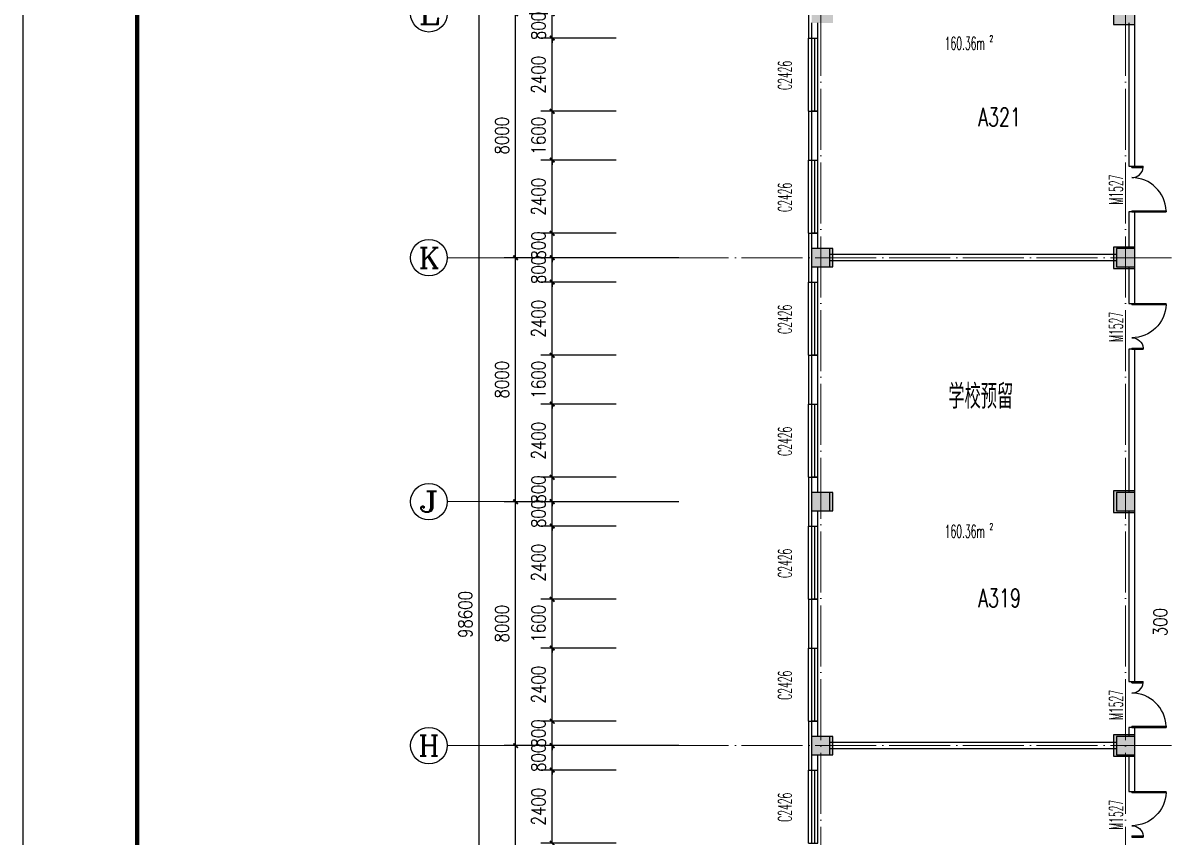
# Model space of a CAD drawing. Extents: x 1417642 to 3570900, y 124798 to 1191112.
# Drawn here: x 1417642 to 1455139, y 434795 to 461495 of the extents above; entities that cross this region are included whole.
import ezdxf
from ezdxf.enums import TextEntityAlignment as Align

# ---------------------------------------------------------------- set-up
doc = ezdxf.new("R2010")
doc.units = 0
doc.header["$LTSCALE"] = 1000
doc.header["$MEASUREMENT"] = 0
doc.linetypes.add('DOTE', pattern=[2.42, 2, -0.2, 0.02, -0.2])
doc.layers.get('0').update_dxf_attribs({"linetype": 'CONTINUOUS'})
doc.layers.get('Defpoints').update_dxf_attribs({"linetype": 'CONTINUOUS'})
for name, color, linetype in [('AXIS', 3, 'CONTINUOUS'), ('AXIS_TEXT', 7, 'CONTINUOUS'), ('colu', 2, 'CONTINUOUS'), ('COLUMN', 9, 'CONTINUOUS'), ('DOTE', 1, 'DOTE'), ('PUB_DIM', 3, 'CONTINUOUS'), ('PUB_HATCH', 8, 'CONTINUOUS'), ('PUB_TEXT', 40, 'CONTINUOUS'), ('PUB_TITLE', 4, 'CONTINUOUS'), ('SPACE', 7, 'CONTINUOUS'), ('SURFACE', 6, 'CONTINUOUS'), ('tiaozheng', 20, 'CONTINUOUS'), ('WALL', 4, 'CONTINUOUS'), ('WINDOW', 2, 'CONTINUOUS'), ('WINDOW_TEXT', 7, 'CONTINUOUS'), ('填充', 252, 'CONTINUOUS'), ('柱填充', 8, 'CONTINUOUS')]:
    doc.layers.add(name, color=color, linetype=linetype)
doc.styles.add('_TCH_AXIS', font='COMPLEX', dxfattribs={"bigfont": 'GBCBIG'})
doc.styles.add('_TCH_SPACE', font='ROMANS', dxfattribs={"width": 0.7, "height": 5, "bigfont": 'Z'})
doc.styles.add('_TCH_WINDOW', font='ROMANS.shx', dxfattribs={"width": 0.7, "height": 400, "bigfont": 'Z.shx'})
doc.styles.add('DIM_FONT', font='SIMPLEX.shx', dxfattribs={"width": 0.8})
doc.styles.add('Z', font='ROMANS', dxfattribs={"width": 0.7, "bigfont": 'Z'})
doc.dimstyles.new('DIMN150', dxfattribs={"dimscale": 1.5, "dimtxt": 300, "dimasz": 100, "dimexe": 250, "dimexo": 300, "dimgap": 150, "dimtad": 1, "dimdec": 0, "dimzin": 0, "dimdsep": 46, "dimtxsty": 'DIM_FONT', "dimblk": 'ARCHTICK', "dimcen": 0.09, "dimdle": 1.5, "dimclrt": 7, "dimazin": 2, "dimtfac": 1, "dimtdec": 0, "dimtix": 1, "dimtmove": 2, "dimatfit": 3, "dimldrblk": 'ARCHTICK', "dimfxl": 1, "dimtolj": 1, "dimtzin": 0, "dimarcsym": 0})

# ---------------------------------------------------------------- blocks, each defined once
blk = doc.blocks.new('896')
at = {"layer": '柱填充'}
h = blk.add_hatch(color=256, dxfattribs=at)
h.paths.add_polyline_path([(1580873, 568265), (1580873, 568965), (1580273, 568965), (1580273, 568265)])
h.paths.add_polyline_path([(1572873, 568265), (1572873, 568965), (1572273, 568965), (1572273, 568265)])
h.paths.add_polyline_path([(1564873, 568265), (1564873, 568965), (1564273, 568965), (1564273, 568265)])
h.paths.add_polyline_path([(1556873, 568265), (1556873, 568965), (1556273, 568965), (1556273, 568265)])
h.paths.add_polyline_path([(1546873, 568265), (1546873, 568965), (1546273, 568965), (1546273, 568265)])
h.paths.add_polyline_path([(1536873, 568265), (1536873, 568965), (1536273, 568965), (1536273, 568265)])
h.paths.add_polyline_path([(1533273, 568265), (1533273, 568965), (1532673, 568965), (1532673, 568265)])
h.paths.add_polyline_path([(1523273, 568365), (1523273, 568965), (1522673, 568965), (1522673, 568365)])
h.paths.add_polyline_path([(1590123, 558965), (1589423, 558965), (1589423, 558365), (1590123, 558365)])
h.paths.add_polyline_path([(1580923, 558365), (1580923, 559065), (1580223, 559065), (1580223, 558365)])
h.paths.add_polyline_path([(1572923, 558365), (1572923, 559065), (1572223, 559065), (1572223, 558365)])
h.paths.add_polyline_path([(1564923, 558365), (1564923, 559065), (1564223, 559065), (1564223, 558365)])
h.paths.add_polyline_path([(1556923, 558365), (1556923, 559065), (1556223, 559065), (1556223, 558365)])
h.paths.add_polyline_path([(1546923, 558365), (1546923, 559065), (1546223, 559065), (1546223, 558365)])
h.paths.add_polyline_path([(1536873, 558365), (1536873, 558965), (1536273, 558965), (1536273, 558365)])
h.paths.add_polyline_path([(1533273, 558365), (1533273, 558965), (1532673, 558965), (1532673, 558365)])
h.paths.add_polyline_path([(1523372, 558965), (1522672, 558965), (1522672, 558365), (1523372, 558365)])
h.paths.add_polyline_path([(1590123, 554765), (1590123, 555365), (1589523, 555365), (1589523, 554765)])
h.paths.add_polyline_path([(1580873, 554765), (1580873, 555365), (1580273, 555365), (1580273, 554765)])
h.paths.add_polyline_path([(1572873, 554765), (1572873, 555365), (1572273, 555365), (1572273, 554765)])
h.paths.add_polyline_path([(1564873, 554765), (1564873, 555365), (1564273, 555365), (1564273, 554765)])
h.paths.add_polyline_path([(1556873, 554765), (1556873, 555365), (1556273, 555365), (1556273, 554765)])
h.paths.add_polyline_path([(1546873, 554765), (1546873, 555365), (1546273, 555365), (1546273, 554765)])
h.paths.add_polyline_path([(1536873, 554765), (1536873, 555365), (1536273, 555365), (1536273, 554765)])
h.paths.add_polyline_path([(1533273, 554765), (1533273, 555365), (1532673, 555365), (1532673, 554765)])
h.paths.add_polyline_path([(1523372, 555365), (1522672, 555365), (1522672, 554765), (1523372, 554765)])
h.paths.add_polyline_path([(1590123, 546765), (1590123, 547365), (1589523, 547365), (1589523, 546765)])
h.paths.add_polyline_path([(1580873, 546765), (1580873, 547365), (1580273, 547365), (1580273, 546765)])
h.paths.add_polyline_path([(1572873, 546765), (1572873, 547365), (1572273, 547365), (1572273, 546765)])
h.paths.add_polyline_path([(1564873, 546765), (1564873, 547365), (1564273, 547365), (1564273, 546765)])
h.paths.add_polyline_path([(1556873, 546765), (1556873, 547365), (1556273, 547365), (1556273, 546765)])
h.paths.add_polyline_path([(1546873, 546715), (1546873, 547415), (1546173, 547415), (1546173, 546715)])
h.paths.add_polyline_path([(1536973, 546715), (1536973, 547415), (1536273, 547415), (1536273, 546715)])
h.paths.add_polyline_path([(1533273, 546715), (1533273, 547415), (1532573, 547415), (1532573, 546715)])
h.paths.add_polyline_path([(1523372, 547365), (1522672, 547365), (1522672, 546765), (1523372, 546765)])
h.paths.add_polyline_path([(1546873, 539365), (1546173, 539365), (1546173, 538765), (1546873, 538765)])
h.paths.add_polyline_path([(1536973, 538715), (1536973, 539415), (1536273, 539415), (1536273, 538715)])
h.paths.add_polyline_path([(1533273, 538715), (1533273, 539415), (1532573, 539415), (1532573, 538715)])
h.paths.add_polyline_path([(1523372, 539365), (1522672, 539365), (1522672, 538765), (1523372, 538765)])
h.paths.add_polyline_path([(1546873, 531365), (1546173, 531365), (1546173, 530765), (1546873, 530765)])
h.paths.add_polyline_path([(1536973, 530715), (1536973, 531415), (1536273, 531415), (1536273, 530715)])
h.paths.add_polyline_path([(1533273, 530715), (1533273, 531415), (1532573, 531415), (1532573, 530715)])
h.paths.add_polyline_path([(1523372, 531365), (1522672, 531365), (1522672, 530765), (1523372, 530765)])
h.paths.add_polyline_path([(1546873, 523365), (1546173, 523365), (1546173, 522765), (1546873, 522765)])
h.paths.add_polyline_path([(1536973, 522715), (1536973, 523415), (1536273, 523415), (1536273, 522715)])
h.paths.add_polyline_path([(1533273, 522715), (1533273, 523415), (1532573, 523415), (1532573, 522715)])
h.paths.add_polyline_path([(1523372, 523365), (1522672, 523365), (1522672, 522765), (1523372, 522765)])
h.paths.add_polyline_path([(1546873, 515365), (1546173, 515365), (1546173, 514765), (1546873, 514765)])
h.paths.add_polyline_path([(1536973, 514715), (1536973, 515415), (1536273, 515415), (1536273, 514715)])
h.paths.add_polyline_path([(1533273, 514715), (1533273, 515415), (1532573, 515415), (1532573, 514715)])
h.paths.add_polyline_path([(1523372, 515365), (1522672, 515365), (1522672, 514765), (1523372, 514765)])
h.paths.add_polyline_path([(1546873, 507365), (1546173, 507365), (1546173, 506765), (1546873, 506765)])
h.paths.add_polyline_path([(1536973, 506715), (1536973, 507415), (1536273, 507415), (1536273, 506715)])
h.paths.add_polyline_path([(1533273, 506715), (1533273, 507415), (1532573, 507415), (1532573, 506715)])
h.paths.add_polyline_path([(1523372, 507365), (1522672, 507365), (1522672, 506765), (1523372, 506765)])
h.paths.add_polyline_path([(1546873, 499365), (1546173, 499365), (1546173, 498765), (1546873, 498765)])
h.paths.add_polyline_path([(1536973, 498715), (1536973, 499415), (1536273, 499415), (1536273, 498715)])
h.paths.add_polyline_path([(1533273, 498715), (1533273, 499415), (1532573, 499415), (1532573, 498715)])
h.paths.add_polyline_path([(1523372, 499365), (1522672, 499365), (1522672, 498765), (1523372, 498765)])
h.paths.add_polyline_path([(1546873, 490765), (1546873, 491365), (1546273, 491365), (1546273, 490765)])
h.paths.add_polyline_path([(1536873, 490765), (1536873, 491365), (1536273, 491365), (1536273, 490765)])
h.paths.add_polyline_path([(1533273, 490765), (1533273, 491365), (1532673, 491365), (1532673, 490765)])
h.paths.add_polyline_path([(1523273, 490765), (1523273, 491365), (1522673, 491365), (1522673, 490765)])
at = {"layer": 'colu'}
for points in [[(1533273, 538715), (1533273, 539415), (1532573, 539415), (1532573, 538715)], [(1523372, 531365), (1522672, 531365), (1522672, 530765), (1523372, 530765)], [(1533273, 530715), (1533273, 531415), (1532573, 531415), (1532573, 530715)], [(1523372, 523365), (1522672, 523365), (1522672, 522765), (1523372, 522765)], [(1533273, 522715), (1533273, 523415), (1532573, 523415), (1532573, 522715)], [(1523372, 515365), (1522672, 515365), (1522672, 514765), (1523372, 514765)], [(1533273, 514715), (1533273, 515415), (1532573, 515415), (1532573, 514715)]]:
    blk.add_lwpolyline(points, close=True, dxfattribs=at)
blk = doc.blocks.new('_ArchTick')
at = {"color": 0, "linetype": 'ByBlock', "const_width": 0.4}
blk.add_lwpolyline([(-0.5, -0.5), (0.5, 0.5)], dxfattribs=at)
blk = doc.blocks.new('*D1860')
at = {"layer": 'Defpoints', "color": 0}
for p in [(1455884, 441995), (1457110, 441995), (1457110, 441695)]:
    blk.add_point(p, dxfattribs=at)
at = {"layer": 'PUB_DIM', "color": 0, "lineweight": -2}
for p, q in [((1455884, 441995), (1455884, 442145)), ((1456660, 441995), (1455509, 441995)), ((1455884, 441695), (1455884, 441995)), ((1456660, 441695), (1455509, 441695)), ((1455884, 441695), (1455884, 441545))]:
    blk.add_line(p, q, dxfattribs=at)
at = {"layer": 'PUB_DIM', "color": 0, "lineweight": -2, "xscale": 150, "yscale": 150, "zscale": 150}
for p, rotation in [((1455884, 441995), 270), ((1455884, 441695), 90)]:
    blk.add_blockref('_ArchTick', p, dxfattribs=dict(at, rotation=rotation))
at = {"layer": 'PUB_DIM', "color": 7, "insert": (1454947, 441845), "char_height": 450, "attachment_point": 5, "rotation": 90, "style": 'DIM_FONT'}
blk.add_mtext('\\A1;300', dxfattribs=at)
blk = doc.blocks.new('*D2079')
at = {"layer": 'Defpoints', "color": 0}
for p in [(1432604, 491395), (1436111, 491395), (1436111, 392795)]:
    blk.add_point(p, dxfattribs=at)
at = {"layer": 'PUB_DIM', "color": 0, "lineweight": -2}
for p, q in [((1435661, 491395), (1432229, 491395)), ((1432604, 392793), (1432604, 491398)), ((1435661, 392795), (1432229, 392795))]:
    blk.add_line(p, q, dxfattribs=at)
at = {"layer": 'PUB_DIM', "color": 0, "lineweight": -2, "xscale": 150, "yscale": 150, "zscale": 150}
for p, rotation in [((1432604, 491395), 90), ((1432604, 392795), 270)]:
    blk.add_blockref('_ArchTick', p, dxfattribs=dict(at, rotation=rotation))
at = {"layer": 'PUB_DIM', "color": 7, "insert": (1432154, 442095), "char_height": 450, "attachment_point": 5, "rotation": 90, "style": 'DIM_FONT'}
blk.add_mtext('\\A1;98600', dxfattribs=at)
blk = doc.blocks.new('*D2085')
at = {"layer": 'AXIS', "color": 0, "lineweight": -2}
for p, q in [((1439153, 461795), (1433429, 461795)), ((1433804, 453793), (1433804, 461798)), ((1439153, 453795), (1433429, 453795))]:
    blk.add_line(p, q, dxfattribs=at)
at = {"layer": 'Defpoints', "color": 0}
for p in [(1433804, 461795), (1439603, 461795), (1439603, 453795)]:
    blk.add_point(p, dxfattribs=at)
at = {"layer": 'AXIS', "color": 0, "lineweight": -2, "xscale": 150, "yscale": 150, "zscale": 150}
for p, rotation in [((1433804, 461795), 90), ((1433804, 453795), 270)]:
    blk.add_blockref('_ArchTick', p, dxfattribs=dict(at, rotation=rotation))
at = {"layer": 'AXIS', "color": 7, "insert": (1433354, 457795), "char_height": 450, "attachment_point": 5, "rotation": 90, "style": 'DIM_FONT'}
blk.add_mtext('\\A1;8000', dxfattribs=at)
blk = doc.blocks.new('*D2086')
at = {"layer": 'AXIS', "color": 0, "lineweight": -2}
for p, q in [((1439153, 453795), (1433429, 453795)), ((1433804, 445793), (1433804, 453798)), ((1439153, 445795), (1433429, 445795))]:
    blk.add_line(p, q, dxfattribs=at)
at = {"layer": 'Defpoints', "color": 0}
for p in [(1433804, 453795), (1439603, 453795), (1439603, 445795)]:
    blk.add_point(p, dxfattribs=at)
at = {"layer": 'AXIS', "color": 0, "lineweight": -2, "xscale": 150, "yscale": 150, "zscale": 150}
for p, rotation in [((1433804, 453795), 90), ((1433804, 445795), 270)]:
    blk.add_blockref('_ArchTick', p, dxfattribs=dict(at, rotation=rotation))
at = {"layer": 'AXIS', "color": 7, "insert": (1433354, 449795), "char_height": 450, "attachment_point": 5, "rotation": 90, "style": 'DIM_FONT'}
blk.add_mtext('\\A1;8000', dxfattribs=at)
blk = doc.blocks.new('*D2087')
at = {"layer": 'AXIS', "color": 0, "lineweight": -2}
for p, q in [((1439153, 445795), (1433429, 445795)), ((1433804, 437793), (1433804, 445798)), ((1439153, 437795), (1433429, 437795))]:
    blk.add_line(p, q, dxfattribs=at)
at = {"layer": 'Defpoints', "color": 0}
for p in [(1433804, 445795), (1439603, 445795), (1439603, 437795)]:
    blk.add_point(p, dxfattribs=at)
at = {"layer": 'AXIS', "color": 0, "lineweight": -2, "xscale": 150, "yscale": 150, "zscale": 150}
for p, rotation in [((1433804, 445795), 90), ((1433804, 437795), 270)]:
    blk.add_blockref('_ArchTick', p, dxfattribs=dict(at, rotation=rotation))
at = {"layer": 'AXIS', "color": 7, "insert": (1433354, 441795), "char_height": 450, "attachment_point": 5, "rotation": 90, "style": 'DIM_FONT'}
blk.add_mtext('\\A1;8000', dxfattribs=at)
blk = doc.blocks.new('*D2088')
at = {"layer": 'AXIS', "color": 0, "lineweight": -2}
for p, q in [((1439153, 437795), (1433429, 437795)), ((1433804, 429793), (1433804, 437798)), ((1439153, 429795), (1433429, 429795))]:
    blk.add_line(p, q, dxfattribs=at)
at = {"layer": 'Defpoints', "color": 0}
for p in [(1433804, 437795), (1439603, 437795), (1439603, 429795)]:
    blk.add_point(p, dxfattribs=at)
at = {"layer": 'AXIS', "color": 0, "lineweight": -2, "xscale": 150, "yscale": 150, "zscale": 150}
for p, rotation in [((1433804, 437795), 90), ((1433804, 429795), 270)]:
    blk.add_blockref('_ArchTick', p, dxfattribs=dict(at, rotation=rotation))
at = {"layer": 'AXIS', "color": 7, "insert": (1433354, 433795), "char_height": 450, "attachment_point": 5, "rotation": 90, "style": 'DIM_FONT'}
blk.add_mtext('\\A1;8000', dxfattribs=at)
blk = doc.blocks.new('*D2101')
at = {"layer": 'Defpoints', "color": 0}
for p in [(1435004, 461795), (1437553, 461795), (1437553, 460995)]:
    blk.add_point(p, dxfattribs=at)
at = {"layer": 'PUB_DIM', "color": 0, "lineweight": -2}
for p, q in [((1437103, 461795), (1434629, 461795)), ((1435004, 461795), (1435004, 461945)), ((1435004, 460995), (1435004, 461795)), ((1437103, 460995), (1434629, 460995)), ((1435004, 460995), (1435004, 460845))]:
    blk.add_line(p, q, dxfattribs=at)
at = {"layer": 'PUB_DIM', "color": 0, "lineweight": -2, "xscale": 150, "yscale": 150, "zscale": 150}
for p, rotation in [((1435004, 461795), 270), ((1435004, 460995), 90)]:
    blk.add_blockref('_ArchTick', p, dxfattribs=dict(at, rotation=rotation))
at = {"layer": 'PUB_DIM', "color": 7, "insert": (1434554, 461395), "char_height": 450, "attachment_point": 5, "rotation": 90, "style": 'DIM_FONT'}
blk.add_mtext('\\A1;800', dxfattribs=at)
blk = doc.blocks.new('*D2102')
at = {"layer": 'Defpoints', "color": 0}
for p in [(1435004, 460995), (1437553, 460995), (1437553, 458595)]:
    blk.add_point(p, dxfattribs=at)
at = {"layer": 'PUB_DIM', "color": 0, "lineweight": -2}
for p, q in [((1437103, 460995), (1434629, 460995)), ((1435004, 458593), (1435004, 460998)), ((1437103, 458595), (1434629, 458595))]:
    blk.add_line(p, q, dxfattribs=at)
at = {"layer": 'PUB_DIM', "color": 0, "lineweight": -2, "xscale": 150, "yscale": 150, "zscale": 150}
for p, rotation in [((1435004, 460995), 90), ((1435004, 458595), 270)]:
    blk.add_blockref('_ArchTick', p, dxfattribs=dict(at, rotation=rotation))
at = {"layer": 'PUB_DIM', "color": 7, "insert": (1434554, 459795), "char_height": 450, "attachment_point": 5, "rotation": 90, "style": 'DIM_FONT'}
blk.add_mtext('\\A1;2400', dxfattribs=at)
blk = doc.blocks.new('*D2103')
at = {"layer": 'Defpoints', "color": 0}
for p in [(1435004, 458595), (1437553, 458595), (1437553, 456995)]:
    blk.add_point(p, dxfattribs=at)
at = {"layer": 'PUB_DIM', "color": 0, "lineweight": -2}
for p, q in [((1437103, 458595), (1434629, 458595)), ((1435004, 458595), (1435004, 458745)), ((1435004, 456995), (1435004, 458595)), ((1437103, 456995), (1434629, 456995)), ((1435004, 456995), (1435004, 456845))]:
    blk.add_line(p, q, dxfattribs=at)
at = {"layer": 'PUB_DIM', "color": 0, "lineweight": -2, "xscale": 150, "yscale": 150, "zscale": 150}
for p, rotation in [((1435004, 458595), 270), ((1435004, 456995), 90)]:
    blk.add_blockref('_ArchTick', p, dxfattribs=dict(at, rotation=rotation))
at = {"layer": 'PUB_DIM', "color": 7, "insert": (1434554, 457795), "char_height": 450, "attachment_point": 5, "rotation": 90, "style": 'DIM_FONT'}
blk.add_mtext('\\A1;1600', dxfattribs=at)
blk = doc.blocks.new('*D2104')
at = {"layer": 'Defpoints', "color": 0}
for p in [(1435004, 456995), (1437553, 456995), (1437553, 454595)]:
    blk.add_point(p, dxfattribs=at)
at = {"layer": 'PUB_DIM', "color": 0, "lineweight": -2}
for p, q in [((1437103, 456995), (1434629, 456995)), ((1435004, 454593), (1435004, 456998)), ((1437103, 454595), (1434629, 454595))]:
    blk.add_line(p, q, dxfattribs=at)
at = {"layer": 'PUB_DIM', "color": 0, "lineweight": -2, "xscale": 150, "yscale": 150, "zscale": 150}
for p, rotation in [((1435004, 456995), 90), ((1435004, 454595), 270)]:
    blk.add_blockref('_ArchTick', p, dxfattribs=dict(at, rotation=rotation))
at = {"layer": 'PUB_DIM', "color": 7, "insert": (1434554, 455795), "char_height": 450, "attachment_point": 5, "rotation": 90, "style": 'DIM_FONT'}
blk.add_mtext('\\A1;2400', dxfattribs=at)
blk = doc.blocks.new('*D2105')
at = {"layer": 'Defpoints', "color": 0}
for p in [(1435004, 454595), (1437553, 454595), (1437553, 453795)]:
    blk.add_point(p, dxfattribs=at)
at = {"layer": 'PUB_DIM', "color": 0, "lineweight": -2}
for p, q in [((1437103, 454595), (1434629, 454595)), ((1435004, 454595), (1435004, 454745)), ((1435004, 453795), (1435004, 454595)), ((1437103, 453795), (1434629, 453795)), ((1435004, 453795), (1435004, 453645))]:
    blk.add_line(p, q, dxfattribs=at)
at = {"layer": 'PUB_DIM', "color": 0, "lineweight": -2, "xscale": 150, "yscale": 150, "zscale": 150}
for p, rotation in [((1435004, 454595), 270), ((1435004, 453795), 90)]:
    blk.add_blockref('_ArchTick', p, dxfattribs=dict(at, rotation=rotation))
at = {"layer": 'PUB_DIM', "color": 7, "insert": (1434554, 454195), "char_height": 450, "attachment_point": 5, "rotation": 90, "style": 'DIM_FONT'}
blk.add_mtext('\\A1;800', dxfattribs=at)
blk = doc.blocks.new('*D2106')
at = {"layer": 'Defpoints', "color": 0}
for p in [(1435004, 453795), (1437553, 453795), (1437553, 452995)]:
    blk.add_point(p, dxfattribs=at)
at = {"layer": 'PUB_DIM', "color": 0, "lineweight": -2}
for p, q in [((1437103, 453795), (1434629, 453795)), ((1435004, 453795), (1435004, 453945)), ((1435004, 452995), (1435004, 453795)), ((1437103, 452995), (1434629, 452995)), ((1435004, 452995), (1435004, 452845))]:
    blk.add_line(p, q, dxfattribs=at)
at = {"layer": 'PUB_DIM', "color": 0, "lineweight": -2, "xscale": 150, "yscale": 150, "zscale": 150}
for p, rotation in [((1435004, 453795), 270), ((1435004, 452995), 90)]:
    blk.add_blockref('_ArchTick', p, dxfattribs=dict(at, rotation=rotation))
at = {"layer": 'PUB_DIM', "color": 7, "insert": (1434554, 453395), "char_height": 450, "attachment_point": 5, "rotation": 90, "style": 'DIM_FONT'}
blk.add_mtext('\\A1;800', dxfattribs=at)
blk = doc.blocks.new('*D2107')
at = {"layer": 'Defpoints', "color": 0}
for p in [(1435004, 452995), (1437553, 452995), (1437553, 450595)]:
    blk.add_point(p, dxfattribs=at)
at = {"layer": 'PUB_DIM', "color": 0, "lineweight": -2}
for p, q in [((1437103, 452995), (1434629, 452995)), ((1435004, 450593), (1435004, 452998)), ((1437103, 450595), (1434629, 450595))]:
    blk.add_line(p, q, dxfattribs=at)
at = {"layer": 'PUB_DIM', "color": 0, "lineweight": -2, "xscale": 150, "yscale": 150, "zscale": 150}
for p, rotation in [((1435004, 452995), 90), ((1435004, 450595), 270)]:
    blk.add_blockref('_ArchTick', p, dxfattribs=dict(at, rotation=rotation))
at = {"layer": 'PUB_DIM', "color": 7, "insert": (1434554, 451795), "char_height": 450, "attachment_point": 5, "rotation": 90, "style": 'DIM_FONT'}
blk.add_mtext('\\A1;2400', dxfattribs=at)
blk = doc.blocks.new('*D2108')
at = {"layer": 'Defpoints', "color": 0}
for p in [(1435004, 450595), (1437553, 450595), (1437553, 448995)]:
    blk.add_point(p, dxfattribs=at)
at = {"layer": 'PUB_DIM', "color": 0, "lineweight": -2}
for p, q in [((1435004, 450595), (1435004, 450745)), ((1437103, 450595), (1434629, 450595)), ((1435004, 448995), (1435004, 450595)), ((1437103, 448995), (1434629, 448995)), ((1435004, 448995), (1435004, 448845))]:
    blk.add_line(p, q, dxfattribs=at)
at = {"layer": 'PUB_DIM', "color": 0, "lineweight": -2, "xscale": 150, "yscale": 150, "zscale": 150}
for p, rotation in [((1435004, 450595), 270), ((1435004, 448995), 90)]:
    blk.add_blockref('_ArchTick', p, dxfattribs=dict(at, rotation=rotation))
at = {"layer": 'PUB_DIM', "color": 7, "insert": (1434554, 449795), "char_height": 450, "attachment_point": 5, "rotation": 90, "style": 'DIM_FONT'}
blk.add_mtext('\\A1;1600', dxfattribs=at)
blk = doc.blocks.new('*D2109')
at = {"layer": 'Defpoints', "color": 0}
for p in [(1435004, 448995), (1437553, 448995), (1437553, 446595)]:
    blk.add_point(p, dxfattribs=at)
at = {"layer": 'PUB_DIM', "color": 0, "lineweight": -2}
for p, q in [((1437103, 448995), (1434629, 448995)), ((1435004, 446593), (1435004, 448998)), ((1437103, 446595), (1434629, 446595))]:
    blk.add_line(p, q, dxfattribs=at)
at = {"layer": 'PUB_DIM', "color": 0, "lineweight": -2, "xscale": 150, "yscale": 150, "zscale": 150}
for p, rotation in [((1435004, 448995), 90), ((1435004, 446595), 270)]:
    blk.add_blockref('_ArchTick', p, dxfattribs=dict(at, rotation=rotation))
at = {"layer": 'PUB_DIM', "color": 7, "insert": (1434554, 447795), "char_height": 450, "attachment_point": 5, "rotation": 90, "style": 'DIM_FONT'}
blk.add_mtext('\\A1;2400', dxfattribs=at)
blk = doc.blocks.new('*D2110')
at = {"layer": 'Defpoints', "color": 0}
for p in [(1435004, 446595), (1437553, 446595), (1437553, 445795)]:
    blk.add_point(p, dxfattribs=at)
at = {"layer": 'PUB_DIM', "color": 0, "lineweight": -2}
for p, q in [((1437103, 446595), (1434629, 446595)), ((1435004, 446595), (1435004, 446745)), ((1435004, 445795), (1435004, 446595)), ((1437103, 445795), (1434629, 445795)), ((1435004, 445795), (1435004, 445645))]:
    blk.add_line(p, q, dxfattribs=at)
at = {"layer": 'PUB_DIM', "color": 0, "lineweight": -2, "xscale": 150, "yscale": 150, "zscale": 150}
for p, rotation in [((1435004, 446595), 270), ((1435004, 445795), 90)]:
    blk.add_blockref('_ArchTick', p, dxfattribs=dict(at, rotation=rotation))
at = {"layer": 'PUB_DIM', "color": 7, "insert": (1434554, 446195), "char_height": 450, "attachment_point": 5, "rotation": 90, "style": 'DIM_FONT'}
blk.add_mtext('\\A1;800', dxfattribs=at)
blk = doc.blocks.new('*D2111')
at = {"layer": 'Defpoints', "color": 0}
for p in [(1435004, 445795), (1437553, 445795), (1437553, 444995)]:
    blk.add_point(p, dxfattribs=at)
at = {"layer": 'PUB_DIM', "color": 0, "lineweight": -2}
for p, q in [((1435004, 445795), (1435004, 445945)), ((1437103, 445795), (1434629, 445795)), ((1435004, 444995), (1435004, 445795)), ((1437103, 444995), (1434629, 444995)), ((1435004, 444995), (1435004, 444845))]:
    blk.add_line(p, q, dxfattribs=at)
at = {"layer": 'PUB_DIM', "color": 0, "lineweight": -2, "xscale": 150, "yscale": 150, "zscale": 150}
for p, rotation in [((1435004, 445795), 270), ((1435004, 444995), 90)]:
    blk.add_blockref('_ArchTick', p, dxfattribs=dict(at, rotation=rotation))
at = {"layer": 'PUB_DIM', "color": 7, "insert": (1434554, 445395), "char_height": 450, "attachment_point": 5, "rotation": 90, "style": 'DIM_FONT'}
blk.add_mtext('\\A1;800', dxfattribs=at)
blk = doc.blocks.new('*D2112')
at = {"layer": 'Defpoints', "color": 0}
for p in [(1435004, 444995), (1437553, 444995), (1437553, 442595)]:
    blk.add_point(p, dxfattribs=at)
at = {"layer": 'PUB_DIM', "color": 0, "lineweight": -2}
for p, q in [((1437103, 444995), (1434629, 444995)), ((1435004, 442593), (1435004, 444998)), ((1437103, 442595), (1434629, 442595))]:
    blk.add_line(p, q, dxfattribs=at)
at = {"layer": 'PUB_DIM', "color": 0, "lineweight": -2, "xscale": 150, "yscale": 150, "zscale": 150}
for p, rotation in [((1435004, 444995), 90), ((1435004, 442595), 270)]:
    blk.add_blockref('_ArchTick', p, dxfattribs=dict(at, rotation=rotation))
at = {"layer": 'PUB_DIM', "color": 7, "insert": (1434554, 443795), "char_height": 450, "attachment_point": 5, "rotation": 90, "style": 'DIM_FONT'}
blk.add_mtext('\\A1;2400', dxfattribs=at)
blk = doc.blocks.new('*D2113')
at = {"layer": 'Defpoints', "color": 0}
for p in [(1435004, 442595), (1437553, 442595), (1437553, 440995)]:
    blk.add_point(p, dxfattribs=at)
at = {"layer": 'PUB_DIM', "color": 0, "lineweight": -2}
for p, q in [((1437103, 442595), (1434629, 442595)), ((1435004, 442595), (1435004, 442745)), ((1435004, 440995), (1435004, 442595)), ((1437103, 440995), (1434629, 440995)), ((1435004, 440995), (1435004, 440845))]:
    blk.add_line(p, q, dxfattribs=at)
at = {"layer": 'PUB_DIM', "color": 0, "lineweight": -2, "xscale": 150, "yscale": 150, "zscale": 150}
for p, rotation in [((1435004, 442595), 270), ((1435004, 440995), 90)]:
    blk.add_blockref('_ArchTick', p, dxfattribs=dict(at, rotation=rotation))
at = {"layer": 'PUB_DIM', "color": 7, "insert": (1434554, 441795), "char_height": 450, "attachment_point": 5, "rotation": 90, "style": 'DIM_FONT'}
blk.add_mtext('\\A1;1600', dxfattribs=at)
blk = doc.blocks.new('*D2114')
at = {"layer": 'Defpoints', "color": 0}
for p in [(1435004, 440995), (1437553, 440995), (1437553, 438595)]:
    blk.add_point(p, dxfattribs=at)
at = {"layer": 'PUB_DIM', "color": 0, "lineweight": -2}
for p, q in [((1437103, 440995), (1434629, 440995)), ((1435004, 438593), (1435004, 440998)), ((1437103, 438595), (1434629, 438595))]:
    blk.add_line(p, q, dxfattribs=at)
at = {"layer": 'PUB_DIM', "color": 0, "lineweight": -2, "xscale": 150, "yscale": 150, "zscale": 150}
for p, rotation in [((1435004, 440995), 90), ((1435004, 438595), 270)]:
    blk.add_blockref('_ArchTick', p, dxfattribs=dict(at, rotation=rotation))
at = {"layer": 'PUB_DIM', "color": 7, "insert": (1434554, 439795), "char_height": 450, "attachment_point": 5, "rotation": 90, "style": 'DIM_FONT'}
blk.add_mtext('\\A1;2400', dxfattribs=at)
blk = doc.blocks.new('*D2115')
at = {"layer": 'Defpoints', "color": 0}
for p in [(1435004, 438595), (1437553, 438595), (1437553, 437795)]:
    blk.add_point(p, dxfattribs=at)
at = {"layer": 'PUB_DIM', "color": 0, "lineweight": -2}
for p, q in [((1435004, 438595), (1435004, 438745)), ((1437103, 438595), (1434629, 438595)), ((1435004, 437795), (1435004, 438595)), ((1437103, 437795), (1434629, 437795)), ((1435004, 437795), (1435004, 437645))]:
    blk.add_line(p, q, dxfattribs=at)
at = {"layer": 'PUB_DIM', "color": 0, "lineweight": -2, "xscale": 150, "yscale": 150, "zscale": 150}
for p, rotation in [((1435004, 438595), 270), ((1435004, 437795), 90)]:
    blk.add_blockref('_ArchTick', p, dxfattribs=dict(at, rotation=rotation))
at = {"layer": 'PUB_DIM', "color": 7, "insert": (1434554, 438195), "char_height": 450, "attachment_point": 5, "rotation": 90, "style": 'DIM_FONT'}
blk.add_mtext('\\A1;800', dxfattribs=at)
blk = doc.blocks.new('*D2116')
at = {"layer": 'Defpoints', "color": 0}
for p in [(1435004, 437795), (1437553, 437795), (1437553, 436995)]:
    blk.add_point(p, dxfattribs=at)
at = {"layer": 'PUB_DIM', "color": 0, "lineweight": -2}
for p, q in [((1437103, 437795), (1434629, 437795)), ((1435004, 437795), (1435004, 437945)), ((1435004, 436995), (1435004, 437795)), ((1437103, 436995), (1434629, 436995)), ((1435004, 436995), (1435004, 436845))]:
    blk.add_line(p, q, dxfattribs=at)
at = {"layer": 'PUB_DIM', "color": 0, "lineweight": -2, "xscale": 150, "yscale": 150, "zscale": 150}
for p, rotation in [((1435004, 437795), 270), ((1435004, 436995), 90)]:
    blk.add_blockref('_ArchTick', p, dxfattribs=dict(at, rotation=rotation))
at = {"layer": 'PUB_DIM', "color": 7, "insert": (1434554, 437395), "char_height": 450, "attachment_point": 5, "rotation": 90, "style": 'DIM_FONT'}
blk.add_mtext('\\A1;800', dxfattribs=at)
blk = doc.blocks.new('*D2117')
at = {"layer": 'Defpoints', "color": 0}
for p in [(1435004, 436995), (1437553, 436995), (1437553, 434595)]:
    blk.add_point(p, dxfattribs=at)
at = {"layer": 'PUB_DIM', "color": 0, "lineweight": -2}
for p, q in [((1437103, 436995), (1434629, 436995)), ((1435004, 434593), (1435004, 436998)), ((1437103, 434595), (1434629, 434595))]:
    blk.add_line(p, q, dxfattribs=at)
at = {"layer": 'PUB_DIM', "color": 0, "lineweight": -2, "xscale": 150, "yscale": 150, "zscale": 150}
for p, rotation in [((1435004, 436995), 90), ((1435004, 434595), 270)]:
    blk.add_blockref('_ArchTick', p, dxfattribs=dict(at, rotation=rotation))
at = {"layer": 'PUB_DIM', "color": 7, "insert": (1434554, 435795), "char_height": 450, "attachment_point": 5, "rotation": 90, "style": 'DIM_FONT'}
blk.add_mtext('\\A1;2400', dxfattribs=at)
blk = doc.blocks.new('_FZH')
blk.add_lwpolyline([(-0.5, -0.5), (0.5, -0.5), (0.5, 0.5), (-0.5, 0.5)], close=True)
at = {"layer": 'PUB_HATCH'}
blk.add_solid([(-0.5, -0.5), (0.5, -0.5), (-0.5, 0.5), (0.5, 0.5)], dxfattribs=at)
blk = doc.blocks.new('$TCHSYS$WIN2D')
for p, q in [((-0.5, 0.5), (0.5, 0.5)), ((-0.5, 0.5), (-0.5, -0.5)), ((0.5, 0.5), (0.5, -0.5)), ((0.5, 0.167), (-0.5, 0.167)), ((0.5, -0.167), (-0.5, -0.167)), ((-0.5, -0.5), (0.5, -0.5))]:
    blk.add_line(p, q)
blk = doc.blocks.new('$DorLib2D$00000225')
at = {"color": 0}
for p, q in [((0.475, -0.001), (0.475, 0.752)), ((0.475, 0.752), (0.5, 0.752)), ((0.5, -0.001), (0.5, 0.752)), ((-0.5, 0), (-0.5, 0.252)), ((-0.475, 0.252), (-0.5, 0.252)), ((-0.475, 0), (-0.475, 0.252)), ((-0.475, 0), (-0.5, 0)), ((0.475, -0.001), (0.5, -0.001))]:
    blk.add_line(p, q, dxfattribs=at)
for centre, radius, start, end in [((0.505, -0.002), 0.755, 92.2493, 179.7238), ((-0.501, 0.003), 0.251, 359.7899, 84.0974)]:
    blk.add_arc(centre, radius, start, end, dxfattribs=at)

msp = doc.modelspace()

# ---------------------------------------------------------------- linework, layer by layer
at = {"layer": 'AXIS', "lineweight": 0}
for p, q in [((1437407.4, 453795.5), (1431559, 453795.5)), ((1437407.4, 445795.5), (1431559, 445795.5)), ((1437407.4, 437795.5), (1431559, 437795.5))]:
    msp.add_line(p, q, dxfattribs=at)
at = {"layer": 'AXIS'}
for centre in [(1430959, 461795.5), (1430959, 453795.5), (1430959, 445795.5), (1430959, 437795.5)]:
    msp.add_circle(centre, 600, dxfattribs=at)
at = {"layer": 'DOTE', "lineweight": 0}
for points in [[(1443810.3, 495635.3), (1443810.3, 385594.9)], [(1453810.3, 495635.3), (1453810.3, 385594.9)], [(1467410.3, 453795.5), (1432083.9, 453795.5)], [(1467410.3, 437795.5), (1432083.9, 437795.5)]]:
    msp.add_lwpolyline(points, dxfattribs=at)
at = {"layer": 'PUB_TITLE'}
msp.add_lwpolyline([(1417642.3, 380098.4), (1618342.3, 380098.4), (1618342.3, 506248.4), (1417642.3, 506248.4)], close=True, dxfattribs=at)
at = {"layer": 'PUB_TITLE', "const_width": 150}
msp.add_lwpolyline([(1421392.3, 381598.4), (1616842.3, 381598.4), (1616842.3, 504748.4), (1421392.3, 504748.4)], close=True, dxfattribs=at)
at = {"layer": 'SURFACE'}
for p, q in [((1443410.3, 461795.5), (1443410.3, 460995.5)), ((1443410.3, 460995.5), (1443510.3, 460995.5)), ((1443410.3, 458595.5), (1443510.3, 458595.5)), ((1443410.3, 458595.5), (1443410.3, 456995.5)), ((1443410.3, 456995.5), (1443510.3, 456995.5)), ((1443410.3, 454595.5), (1443510.3, 454595.5)), ((1443410.3, 454595.5), (1443410.3, 453795.5)), ((1443410.3, 453995.5), (1443410.3, 452995.5)), ((1443410.3, 452995.5), (1443510.3, 452995.5)), ((1443410.3, 450595.5), (1443510.3, 450595.5)), ((1443410.3, 450595.5), (1443410.3, 448995.5)), ((1443410.3, 448995.5), (1443510.3, 448995.5)), ((1443410.3, 446595.5), (1443510.3, 446595.5)), ((1443410.3, 446595.5), (1443410.3, 445795.5)), ((1443410.3, 445795.5), (1443410.3, 444995.5)), ((1443410.3, 444995.5), (1443510.3, 444995.5)), ((1443410.3, 442595.5), (1443510.3, 442595.5)), ((1443410.3, 442595.5), (1443410.3, 440995.5)), ((1443410.3, 440995.5), (1443510.3, 440995.5)), ((1443410.3, 438595.5), (1443510.3, 438595.5)), ((1443410.3, 438595.5), (1443410.3, 437795.5)), ((1443410.3, 437795.5), (1443410.3, 436995.5)), ((1443410.3, 436995.5), (1443510.3, 436995.5))]:
    msp.add_line(p, q, dxfattribs=at)
at = {"layer": 'WALL'}
for p, q in [((1443510.3, 461495.5), (1443510.3, 460995.5)), ((1443710.3, 460995.5), (1443710.3, 461495.5)), ((1453910.3, 461495.5), (1453910.3, 456795.5)), ((1454110.3, 456795.5), (1454110.3, 461495.5)), ((1443510.3, 460995.5), (1443710.3, 460995.5)), ((1443510.3, 458595.5), (1443510.3, 456995.5)), ((1443710.3, 458595.5), (1443510.3, 458595.5)), ((1443710.3, 456995.5), (1443710.3, 458595.5)), ((1443510.3, 456995.5), (1443710.3, 456995.5)), ((1453910.3, 456795.5), (1454110.3, 456795.5)), ((1454110.3, 455295.5), (1453910.3, 455295.5)), ((1453910.3, 455295.5), (1453910.3, 454095.5)), ((1454110.3, 454095.5), (1454110.3, 455295.5)), ((1443710.3, 454595.5), (1443510.3, 454595.5)), ((1443510.3, 454595.5), (1443510.3, 454095.5)), ((1443710.3, 454095.5), (1443710.3, 454595.5)), ((1453510.3, 453895.5), (1444110.3, 453895.5)), ((1443510.3, 453495.5), (1443510.3, 452995.5)), ((1443710.3, 452995.5), (1443710.3, 453495.5)), ((1453510.3, 453695.5), (1444110.3, 453695.5)), ((1453910.3, 453495.5), (1453910.3, 452295.5)), ((1454110.3, 452295.5), (1454110.3, 453495.5)), ((1443510.3, 452995.5), (1443710.3, 452995.5)), ((1453910.3, 452295.5), (1454110.3, 452295.5)), ((1454110.3, 450795.5), (1453910.3, 450795.5)), ((1453910.3, 450795.5), (1453910.3, 446095.5)), ((1454110.3, 446095.5), (1454110.3, 450795.5)), ((1443510.3, 450595.5), (1443510.3, 448995.5)), ((1443710.3, 450595.5), (1443510.3, 450595.5)), ((1443710.3, 448995.5), (1443710.3, 450595.5)), ((1443510.3, 448995.5), (1443710.3, 448995.5)), ((1443710.3, 446595.5), (1443510.3, 446595.5)), ((1443510.3, 446595.5), (1443510.3, 446095.5)), ((1443710.3, 446095.5), (1443710.3, 446595.5)), ((1443510.3, 445495.5), (1443510.3, 444995.5)), ((1443710.3, 444995.5), (1443710.3, 445495.5)), ((1453910.3, 445495.5), (1453910.3, 439895.5)), ((1454110.3, 439895.5), (1454110.3, 445495.5)), ((1443510.3, 444995.5), (1443710.3, 444995.5)), ((1443510.3, 442595.5), (1443510.3, 440995.5)), ((1443710.3, 442595.5), (1443510.3, 442595.5)), ((1443710.3, 440995.5), (1443710.3, 442595.5)), ((1443510.3, 440995.5), (1443710.3, 440995.5)), ((1453910.3, 439895.5), (1454110.3, 439895.5)), ((1443710.3, 438595.5), (1443510.3, 438595.5)), ((1443510.3, 438595.5), (1443510.3, 438095.5)), ((1443710.3, 438095.5), (1443710.3, 438595.5)), ((1454110.3, 438395.5), (1453910.3, 438395.5)), ((1453910.3, 438395.5), (1453910.3, 438095.5)), ((1454110.3, 438095.5), (1454110.3, 438395.5)), ((1453510.3, 437895.5), (1444110.3, 437895.5)), ((1453510.3, 437695.5), (1444110.3, 437695.5)), ((1443510.3, 437495.5), (1443510.3, 436995.5)), ((1443710.3, 436995.5), (1443710.3, 437495.5)), ((1453910.3, 437495.5), (1453910.3, 436295.5)), ((1454110.3, 436295.5), (1454110.3, 437495.5)), ((1443510.3, 436995.5), (1443710.3, 436995.5)), ((1453910.3, 436295.5), (1454110.3, 436295.5))]:
    msp.add_line(p, q, dxfattribs=at)

# ---------------------------------------------------------------- block references
at = {"layer": 'COLUMN', "lineweight": 0, "xscale": 600, "yscale": 600, "zscale": 600}
for p in [(1443810.3, 453795.5), (1453810.3, 453795.5), (1443810.3, 445795.5), (1453810.3, 445795.5), (1443810.3, 437795.5), (1453810.3, 437795.5)]:
    msp.add_blockref('_FZH', p, dxfattribs=at)
at = {"layer": 'tiaozheng'}
msp.add_blockref('896', (-79162.5, -77269.7), dxfattribs=at)
at = {"layer": 'WINDOW', "color": 2}
ref = msp.add_blockref('$TCHSYS$WIN2D', (1443560.3, 459795.5), dxfattribs=dict(at, xscale=-2400, yscale=-300, zscale=-2400, rotation=270.0000000000017))
ref.add_attrib('A', 'C2426', (1442856.9, 459296.7), dxfattribs={"layer": 'WINDOW_TEXT', "color": 2, "height": 446.25, "rotation": 90, "style": '_TCH_WINDOW', "width": 0.494118})
ref = msp.add_blockref('$TCHSYS$WIN2D', (1443560.3, 455795.5), dxfattribs=dict(at, xscale=-2400, yscale=-300, zscale=-2400, rotation=270.0000000000017))
ref.add_attrib('A', 'C2426', (1442856.9, 455296.7), dxfattribs={"layer": 'WINDOW_TEXT', "color": 2, "height": 446.25, "rotation": 90, "style": '_TCH_WINDOW', "width": 0.494118})
at = {"layer": 'WINDOW', "lineweight": 0}
ref = msp.add_blockref('$DorLib2D$00000225', (1454010.3, 456045.5), dxfattribs=dict(at, xscale=-1500, yscale=-1500, zscale=-1500, rotation=90.00000000000165))
ref.add_attrib('A', 'M1527', (1453720.9, 455536.2), dxfattribs={"layer": 'WINDOW_TEXT', "lineweight": 0, "height": 446.25, "rotation": 90, "style": '_TCH_WINDOW', "width": 0.494118})
at = {"layer": 'WINDOW', "color": 2}
ref = msp.add_blockref('$TCHSYS$WIN2D', (1443560.3, 451795.5), dxfattribs=dict(at, xscale=-2400, yscale=-300, zscale=-2400, rotation=270))
ref.add_attrib('A', 'C2426', (1442856.9, 451296.7), dxfattribs={"layer": 'WINDOW_TEXT', "color": 2, "height": 446.25, "rotation": 90, "style": '_TCH_WINDOW', "width": 0.494118})
at = {"layer": 'WINDOW', "lineweight": 0}
ref = msp.add_blockref('$DorLib2D$00000225', (1454010.3, 451545.5), dxfattribs=dict(at, xscale=1500, yscale=-1500, zscale=1500, rotation=90))
ref.add_attrib('A', 'M1527', (1453720.9, 451036.2), dxfattribs={"layer": 'WINDOW_TEXT', "lineweight": 0, "height": 446.25, "rotation": 90, "style": '_TCH_WINDOW', "width": 0.494118})
at = {"layer": 'WINDOW', "color": 2}
ref = msp.add_blockref('$TCHSYS$WIN2D', (1443560.3, 447795.5), dxfattribs=dict(at, xscale=-2400, yscale=-300, zscale=-2400, rotation=270))
ref.add_attrib('A', 'C2426', (1442856.9, 447296.7), dxfattribs={"layer": 'WINDOW_TEXT', "color": 2, "height": 446.25, "rotation": 90, "style": '_TCH_WINDOW', "width": 0.494118})
ref = msp.add_blockref('$TCHSYS$WIN2D', (1443560.3, 443795.5), dxfattribs=dict(at, xscale=-2400, yscale=-300, zscale=-2400, rotation=270))
ref.add_attrib('A', 'C2426', (1442856.9, 443296.7), dxfattribs={"layer": 'WINDOW_TEXT', "color": 2, "height": 446.25, "rotation": 90, "style": '_TCH_WINDOW', "width": 0.494118})
ref = msp.add_blockref('$TCHSYS$WIN2D', (1443560.3, 439795.5), dxfattribs=dict(at, xscale=-2400, yscale=-300, zscale=-2400, rotation=270))
ref.add_attrib('A', 'C2426', (1442856.9, 439296.7), dxfattribs={"layer": 'WINDOW_TEXT', "color": 2, "height": 446.25, "rotation": 90, "style": '_TCH_WINDOW', "width": 0.494118})
at = {"layer": 'WINDOW', "lineweight": 0}
ref = msp.add_blockref('$DorLib2D$00000225', (1454010.3, 439145.5), dxfattribs=dict(at, xscale=-1500, yscale=-1500, zscale=-1500, rotation=90))
ref.add_attrib('A', 'M1527', (1453720.9, 438636.2), dxfattribs={"layer": 'WINDOW_TEXT', "lineweight": 0, "height": 446.25, "rotation": 90, "style": '_TCH_WINDOW', "width": 0.494118})
at = {"layer": 'WINDOW', "color": 2}
ref = msp.add_blockref('$TCHSYS$WIN2D', (1443560.3, 435795.5), dxfattribs=dict(at, xscale=-2400, yscale=-300, zscale=-2400, rotation=270))
ref.add_attrib('A', 'C2426', (1442856.9, 435296.7), dxfattribs={"layer": 'WINDOW_TEXT', "color": 2, "height": 446.25, "rotation": 90, "style": '_TCH_WINDOW', "width": 0.494118})
at = {"layer": 'WINDOW', "lineweight": 0}
ref = msp.add_blockref('$DorLib2D$00000225', (1454010.3, 435545.5), dxfattribs=dict(at, xscale=1500, yscale=-1500, zscale=1500, rotation=90))
ref.add_attrib('A', 'M1527', (1453720.9, 435036.2), dxfattribs={"layer": 'WINDOW_TEXT', "lineweight": 0, "height": 446.25, "rotation": 90, "style": '_TCH_WINDOW', "width": 0.494118})

# ---------------------------------------------------------------- texts
at = {"layer": 'AXIS_TEXT', "style": '_TCH_AXIS'}
for s, width, p, p2 in [('L', 1.4, (1430619.5, 461456), (1431298.4, 461456)), ('K', 1.105263, (1430619.5, 453456), (1431298.4, 453456)), ('J', 1.909091, (1430619.5, 445456), (1431298.4, 445456)), ('H', 1.05, (1430619.5, 437456), (1431298.4, 437456))]:
    msp.add_text(s, height=678.8, dxfattribs=dict(at, width=width)).set_placement(p, p2, align=Align.FIT)
at = {"layer": 'PUB_TEXT', "color": 1, "lineweight": 60, "style": 'Z', "width": 0.7}
for s, p in [('A321', (1448972.8, 458108.4)), ('A319', (1448972.8, 442336.7))]:
    msp.add_text(s, height=600, dxfattribs=at).set_placement(p)
at = {"layer": 'SPACE', "style": '_TCH_SPACE', "width": 0.525}
for s, height, p in [('160.36m', 420, (1447878, 460612.2)), ('2', 210, (1449348, 460874.7)), ('2', 210, (1449348, 444874.7)), ('160.36m', 420, (1447878, 444612.2))]:
    msp.add_text(s, height=height, dxfattribs=at).set_placement(p)
at = {"layer": '填充', "insert": (1447995.8, 449645.1), "char_height": 800, "width": 8372.358, "attachment_point": 1, "style": '_TCH_WINDOW'}
msp.add_mtext('{\\C3;学校预留}', dxfattribs=at)

# ---------------------------------------------------------------- dimensions: what is measured, and where the dimension line sits
at = {"layer": 'AXIS'}
for p1, p2, picture, middle in [((1439602.8, 453795.5), (1439602.8, 461795.5), '*D2085', (1433353.9, 457795.5)), ((1439602.8, 445795.5), (1439602.8, 453795.5), '*D2086', (1433353.9, 449795.5)), ((1439602.8, 437795.5), (1439602.8, 445795.5), '*D2087', (1433353.9, 441795.5)), ((1439602.8, 429795.5), (1439602.8, 437795.5), '*D2088', (1433353.9, 433795.5))]:
    dim = msp.add_aligned_dim(p1=p1, p2=p2, distance=5799, dimstyle='DIMN150', dxfattribs=at)
    dim.commit()
    dim.dimension.update_dxf_attribs({"geometry": picture, "text_midpoint": middle})
at = {"layer": 'PUB_DIM'}
for p1, p2, distance, picture, middle in [((1436111.2, 392795.5), (1436111.2, 491395.5), 3507.3, '*D2079', (1432153.9, 442095.5)), ((1437552.9, 460995.5), (1437552.9, 461795.5), 2549, '*D2101', (1434553.9, 461395.5)), ((1437552.9, 458595.5), (1437552.9, 460995.5), 2549, '*D2102', (1434553.9, 459795.5)), ((1437552.9, 456995.5), (1437552.9, 458595.5), 2549, '*D2103', (1434553.9, 457795.5)), ((1437552.9, 454595.5), (1437552.9, 456995.5), 2549, '*D2104', (1434553.9, 455795.5)), ((1437552.9, 453795.5), (1437552.9, 454595.5), 2549, '*D2105', (1434553.9, 454195.5)), ((1437552.9, 452995.5), (1437552.9, 453795.5), 2549, '*D2106', (1434553.9, 453395.5)), ((1437552.9, 450595.5), (1437552.9, 452995.5), 2549, '*D2107', (1434553.9, 451795.5)), ((1437552.9, 448995.5), (1437552.9, 450595.5), 2549, '*D2108', (1434553.9, 449795.5)), ((1437552.9, 446595.5), (1437552.9, 448995.5), 2549, '*D2109', (1434553.9, 447795.5)), ((1437552.9, 445795.5), (1437552.9, 446595.5), 2549, '*D2110', (1434553.9, 446195.5)), ((1437552.9, 444995.5), (1437552.9, 445795.5), 2549, '*D2111', (1434553.9, 445395.5)), ((1437552.9, 442595.5), (1437552.9, 444995.5), 2549, '*D2112', (1434553.9, 443795.5)), ((1437552.9, 440995.5), (1437552.9, 442595.5), 2549, '*D2113', (1434553.9, 441795.5)), ((1437552.9, 438595.5), (1437552.9, 440995.5), 2549, '*D2114', (1434553.9, 439795.5)), ((1437552.9, 437795.5), (1437552.9, 438595.5), 2549, '*D2115', (1434553.9, 438195.5)), ((1437552.9, 436995.5), (1437552.9, 437795.5), 2549, '*D2116', (1434553.9, 437395.5)), ((1437552.9, 434595.5), (1437552.9, 436995.5), 2549, '*D2117', (1434553.9, 435795.5))]:
    dim = msp.add_aligned_dim(p1=p1, p2=p2, distance=distance, dimstyle='DIMN150', dxfattribs=at)
    dim.commit()
    dim.dimension.update_dxf_attribs({"geometry": picture, "text_midpoint": middle})
dim = msp.add_linear_dim(base=(1455884.4, 441995.5), p1=(1457110.3, 441695.5), p2=(1457110.3, 441995.5), angle=90, dimstyle='DIMN150', dxfattribs=at)
dim.commit()
dim.dimension.update_dxf_attribs({"geometry": '*D1860', "text_midpoint": (1454946.9, 441845.5), "dimtype": 129})

doc.saveas('drawing.dxf')
